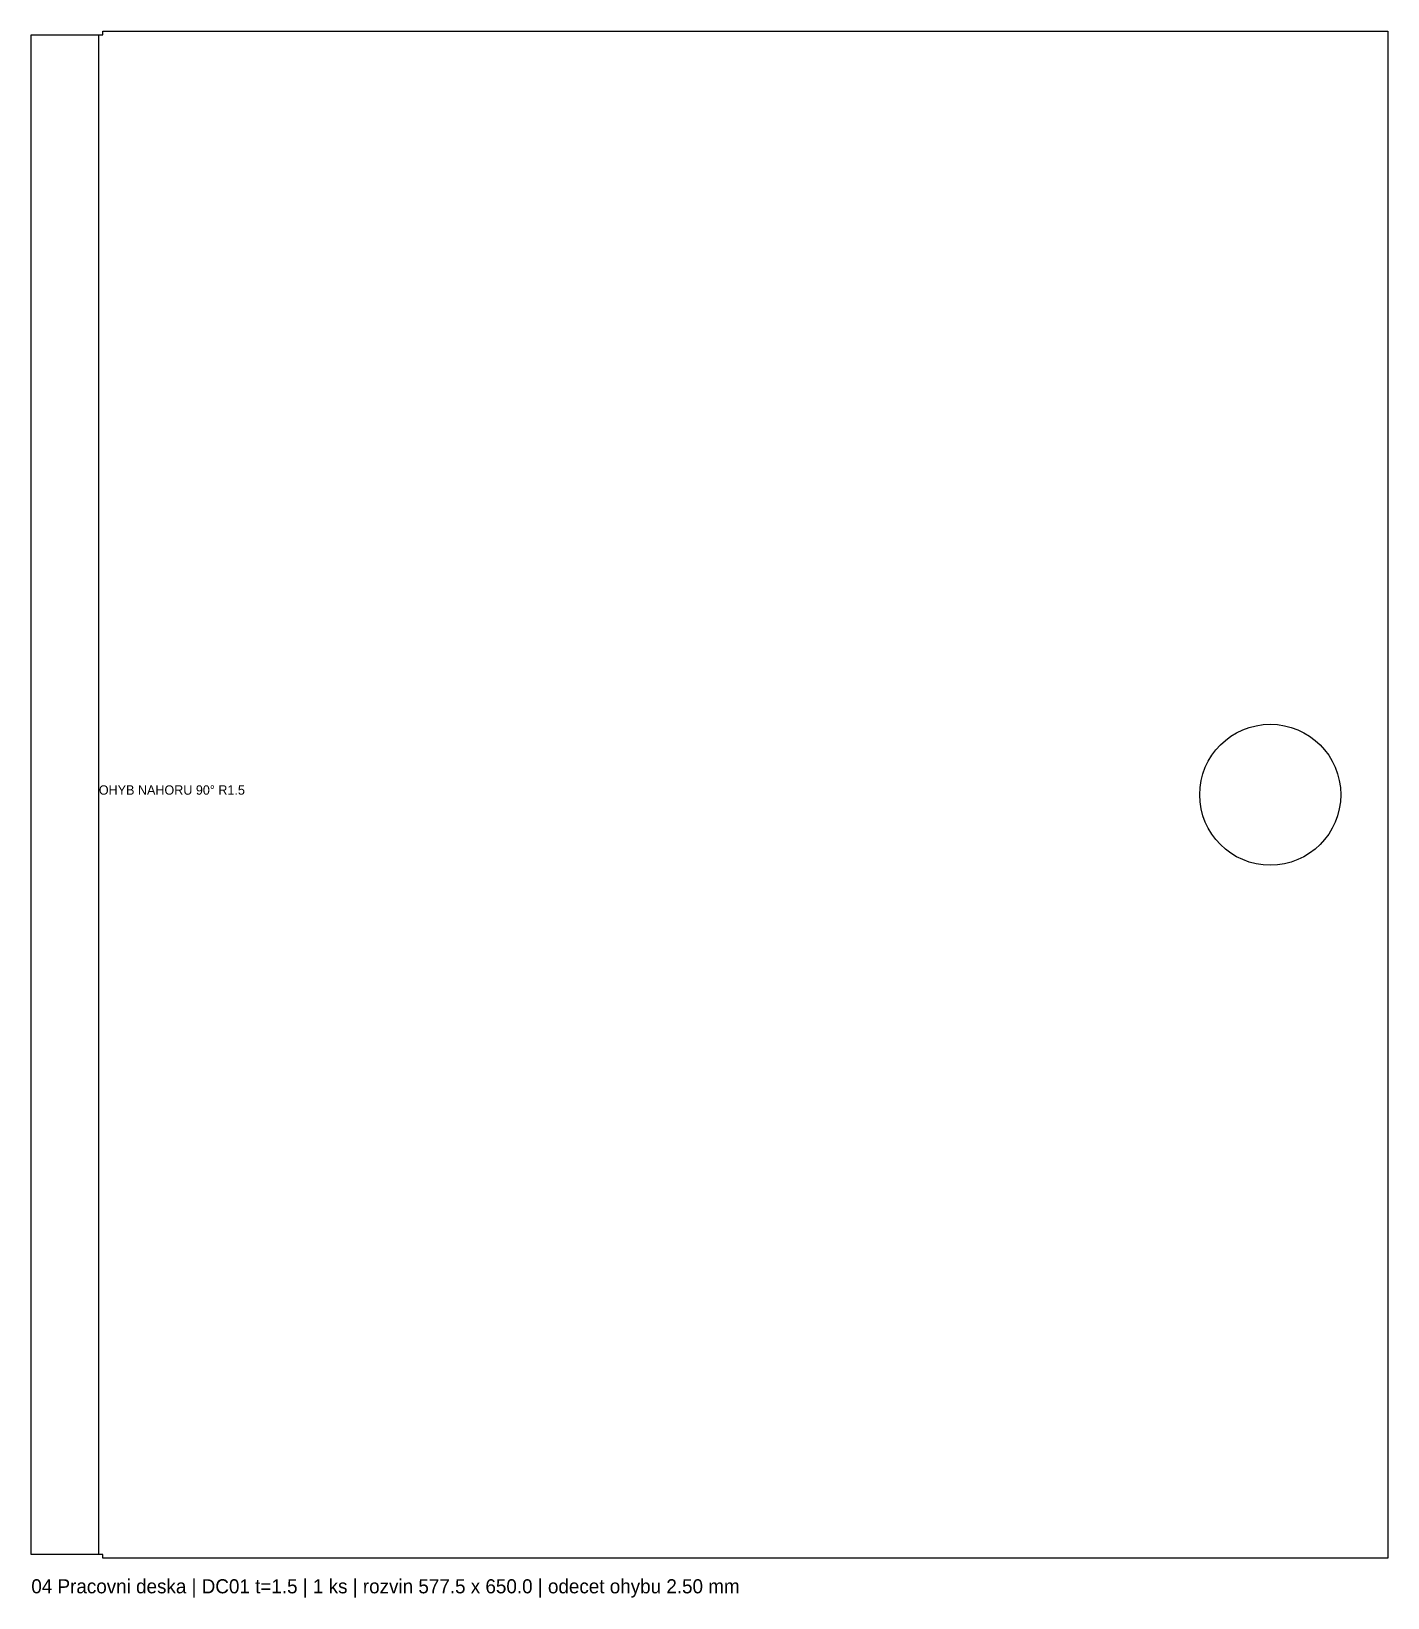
# Model space of a CAD drawing. Header units: millimetres. Extents: x 0 to 578, y -17 to 650.
import ezdxf

# ---------------------------------------------------------------- set-up
doc = ezdxf.new("R2010")
doc.units = ezdxf.units.MM
for name, color, linetype in [('BEND', 1, 'Continuous'), ('CUT', 7, 'CONTINUOUS'), ('TEXT', 3, 'CONTINUOUS')]:
    doc.layers.add(name, color=color, linetype=linetype)

msp = doc.modelspace()

# ---------------------------------------------------------------- linework, layer by layer
at = {"layer": 'BEND'}
msp.add_line((28.75, 1.5), (28.75, 648.5), dxfattribs=at)
at = {"layer": 'CUT'}
for p, q in [((0, 1.5), (0, 648.5)), ((0, 648.5), (30.5, 648.5)), ((30.5, 648.5), (30.5, 650)), ((30.5, 650), (577.5, 650)), ((577.5, 650), (577.5, 0)), ((30.5, 1.5), (0, 1.5)), ((30.5, 0), (30.5, 1.5)), ((577.5, 0), (30.5, 0))]:
    msp.add_line(p, q, dxfattribs=at)
msp.add_circle((527.5, 325), 30, dxfattribs=at)

# ---------------------------------------------------------------- texts
at = {"layer": 'TEXT'}
for s, height, p in [('OHYB NAHORU 90° R1.5', 4, (28.75, 325)), ('04 Pracovni deska | DC01 t=1.5 | 1 ks | rozvin 577.5 x 650.0 | odecet ohybu 2.50 mm', 6, (0, -15))]:
    msp.add_text(s, height=height, dxfattribs=at).set_placement(p)

doc.saveas('drawing.dxf')
